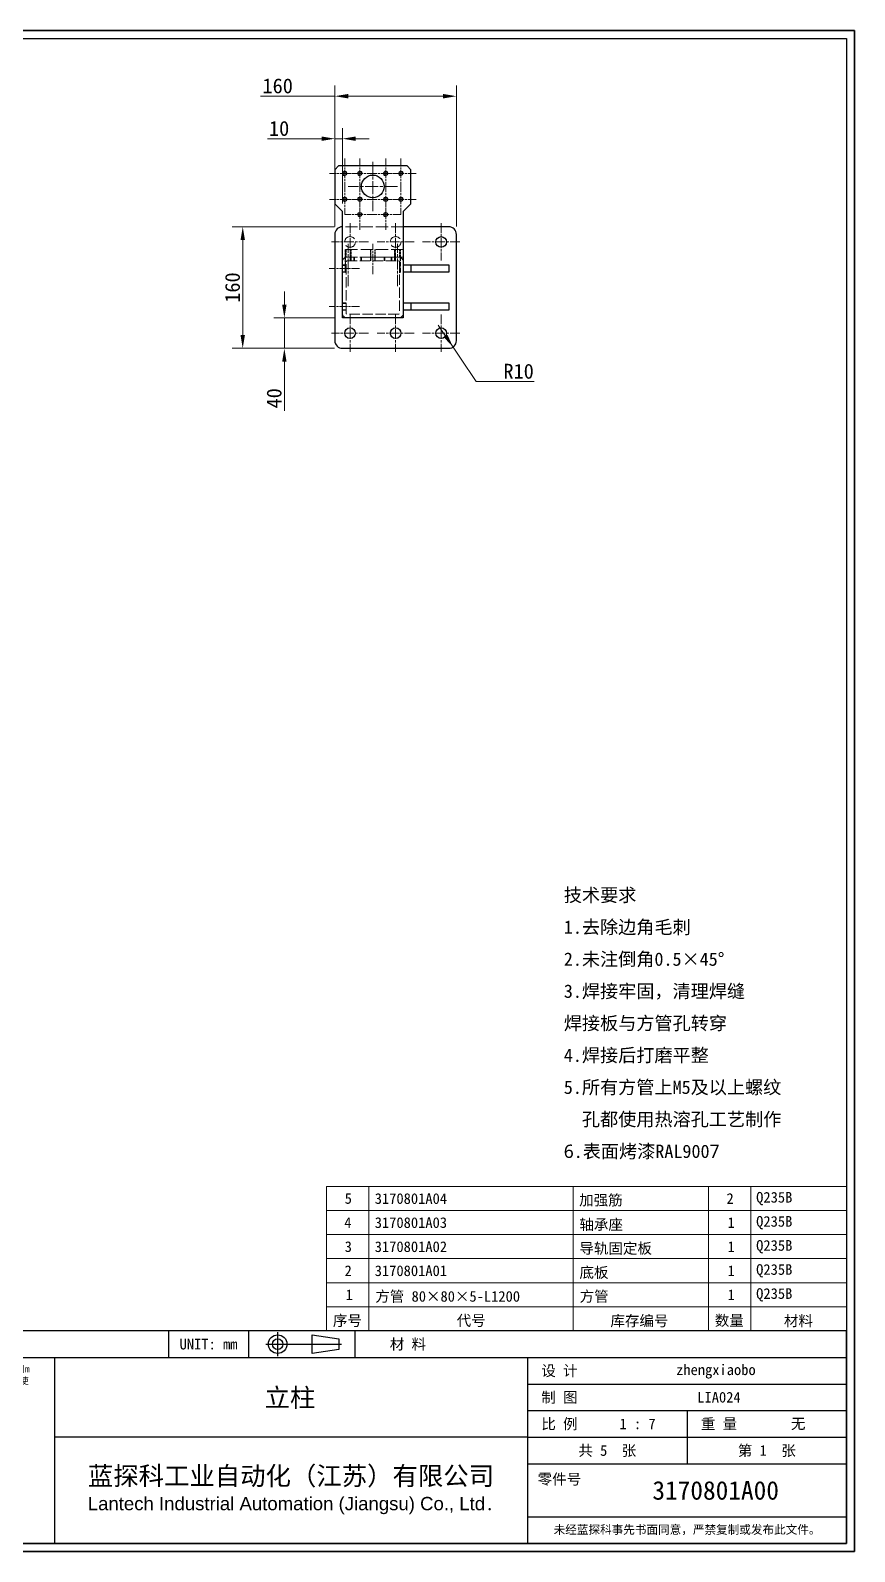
# Model space of a CAD drawing. Header units: millimetres. Extents: x 42 to 2902, y 38 to 2041.
# Drawn here: x 1816 to 2902, y 38 to 2041 of the extents above; entities that cross this region are included whole.
import ezdxf
from ezdxf.enums import TextEntityAlignment as Align

# ---------------------------------------------------------------- set-up
doc = ezdxf.new("R2010")
doc.units = ezdxf.units.MM
doc.header["$LTSCALE"] = 7
doc.linetypes.add('CHAIN', pattern=[0.3543, 0.2362, -0.0295, 0.0591, -0.0295])
doc.linetypes.add('DASHED', pattern=[0.2067, 0.1654, -0.0413])
for name, color, linetype, lineweight in [('1', 7, 'Continuous', 18), ('可见 (ISO)', 7, 'Continuous', 25), ('可见窄的 (ISO)', 7, 'Continuous', 18), ('图框 (ISO)', 7, 'Continuous', 35), ('标题 (ISO)', 7, 'Continuous', 25)]:
    doc.layers.add(name, color=color, linetype=linetype, lineweight=lineweight)
for name, color, linetype, lineweight, true_color in [('中心标记 (ISO)', 1, 'CHAIN', 18, 0xff0000), ('中心线 (ISO)', 1, 'CHAIN', 18, 0xff0000), ('尺寸 (ISO)', 7, 'Continuous', 18, 0x008000), ('符号 (ISO)', 7, 'Continuous', 18, 0x008000), ('隐藏 (ISO)', 5, 'DASHED', 18, 0x0000ff)]:
    doc.layers.add(name, color=color, linetype=linetype, lineweight=lineweight, true_color=true_color)
doc.styles.add('文本样式164', font='SimSun.ttf')
doc.styles.add('文本样式165', font='SimSun.ttf')
doc.styles.add('文本样式74', font='SimSun.ttf')
doc.styles.add('最新国标', font='simfang.ttf')
doc.styles.add('注释文本 (ISO)', font='simfang.ttf')
doc.dimstyles.new('默认 (GB)', dxfattribs={"dimscale": 7, "dimtxt": 2.8, "dimasz": 2.5, "dimexe": 2, "dimexo": 1.5, "dimgap": 0.5, "dimtad": 1, "dimtoh": 1, "dimdsep": 46, "dimtxsty": '最新国标', "dimcen": 0.09, "dimdle": 10, "dimclrd": 256, "dimclre": 256, "dimclrt": 256, "dimaunit": 1, "dimadec": 3, "dimazin": 2, "dimtfac": 0.535714, "dimtdec": 3, "dimtmove": 0, "dimatfit": 3, "dimfxl": 0, "dimtolj": 1, "dimlwd": -1, "dimlwe": -1, "dimarcsym": 0})

# ---------------------------------------------------------------- blocks, each defined once
blk = doc.blocks.new('图框 最新国标')
at = {"layer": '图框 (ISO)'}
for p, q in [((6, 291.5), (414.5, 291.5)), ((414.5, 291.5), (414.5, 5.5)), ((414.5, 5.5), (6, 5.5))]:
    blk.add_line(p, q, dxfattribs=at)
at = {"layer": '图框 (ISO)', "color": 7, "linetype": 'Continuous', "lineweight": 25}
for p, q in [((18, 290), (413, 290)), ((18, 290), (413, 290)), ((413, 290), (413, 7)), ((413, 290), (413, 7)), ((413, 7), (6, 7)), ((413, 7), (18, 7))]:
    blk.add_line(p, q, dxfattribs=at)
at = {"layer": '图框 (ISO)', "style": '文本样式74'}
blk.add_attdef('零件代号_001', (44.45, 287.25), '', height=2.5, rotation=180, dxfattribs=at)
blk = doc.blocks.new('标题栏 最新国标')
at = {"layer": '标题 (ISO)'}
for p, q in [((381.98, -183.84), (196.98, -183.84)), ((196.98, -183.84), (196.98, -223.84)), ((254.48, -183.84), (254.48, -188.84)), ((269.48, -183.84), (269.48, -188.84)), ((281.48, -188.09), (281.48, -184.59)), ((281.48, -184.59), (286.48, -185.34)), ((286.48, -185.34), (286.48, -187.34)), ((289.48, -183.84), (289.48, -188.84)), ((381.98, -223.84), (381.98, -183.84)), ((383.48, -183.84), (383.48, -225.34)), ((286.48, -187.34), (281.48, -188.09)), ((196.98, -188.84), (381.98, -188.84)), ((232.98, -188.84), (232.98, -223.84)), ((321.98, -188.84), (321.98, -223.84)), ((321.98, -193.84), (381.98, -193.84)), ((321.98, -198.84), (381.98, -198.84)), ((351.98, -198.84), (351.98, -208.84)), ((321.98, -203.84), (232.98, -203.84)), ((321.98, -203.84), (381.98, -203.84)), ((321.98, -208.84), (381.98, -208.84)), ((321.98, -218.84), (381.98, -218.84)), ((196.98, -223.84), (381.98, -223.84)), ((383.48, -225.34), (196.98, -225.34))]:
    blk.add_line(p, q, dxfattribs=at)
at = {"layer": '标题 (ISO)', "linetype": 'CHAIN', "ltscale": 5.000333}
blk.add_line((274.98, -184.09), (274.98, -188.59), dxfattribs=at)
at = {"layer": '标题 (ISO)', "linetype": 'CHAIN', "ltscale": 15.834605}
blk.add_line((272.73, -186.34), (286.98, -186.34), dxfattribs=at)
at = {"layer": '标题 (ISO)'}
for radius in [1.75, 1]:
    blk.add_circle((274.98, -186.34), radius, dxfattribs=at)
at = {"layer": '1', "style": '文本样式164'}
for s, p in [('UNIT: mm', (261.98, -186.34)), ('材 料', (299.48, -186.34)), ('设 计', (327.98, -191.34)), ('制 图', (327.98, -196.34)), ('比 例', (327.98, -201.34)), ('重 量', (357.98, -201.34)), ('共 5  张', (336.98, -206.34)), ('第 1  张', (366.98, -206.34))]:
    blk.add_text(s, height=2, dxfattribs=at).set_placement(p, align=Align.MIDDLE_CENTER)
at = {"layer": '标题 (ISO)', "style": '注释文本 (ISO)'}
for s, insert, char_height, attachment_point, line_spacing_factor in [('\\fSimSun|b0|i0;{\\H1.3000;      未注公差角度及线性公差使用m\\P}\\fSimSun|b0|i0;{\\H1.3000;（GB/T1804-2000），未注形位公差使\\P}\\fSimSun|b0|i0;{\\H1.3000;用K级（GB/T 1184-1996）。\\P}\\fSimSun|b0|i0;{\\H1.3000;—————————————————\\P}\\fSimSun|b0|i0;{\\H1.3000;             6以下    ±0.05 mm\\P}\\fSimSun|b0|i0;{\\H1.3000;     6 ～   30以下    ±0.10 mm\\P}\\fSimSun|b0|i0;{\\H1.3000;    30 ～  120以下    ±0.15 mm\\P}\\fSimSun|b0|i0;{\\H1.3000;   120 ～  400以下    ±0.20 mm\\P}\\fSimSun|b0|i0;{\\H1.3000;   400 ～ 1000以下    ±0.30 mm\\P}\\fSimSun|b0|i0;{\\H1.3000;  1000 ～ 2000以下    ±0.50 mm\\P}\\fSimSun|b0|i0;{\\H1.3000;          2000以上    ±0.80 mm\\P}\\fSimSun|b0|i0;{\\H1.3000;\\P}\\fSimSun|b0|i0;{\\H1.3000;           300以下    ±30′\\P}\\fSimSun|b0|i0;{\\H1.3000;   300 ～ 1000以下    ±15′\\P}\\fSimSun|b0|i0;{\\H1.3000;          1000以上    ±5′}', (198.48, -206.63), 1.3, 4, 1.023913), ('{\\fMicrosoft YaHei|b0|i0|c134|p34;\\H1.75x;蓝探科工业自动化（江苏）有限公司\\P\\fArial|b0|i0|c0|p34;\\H0.71429x;Lantech Industrial Automation (Jiangsu) Co., Ltd\\fFangSong|b0|i0|c134|p49;.\\H1.15195x; }', (277.48, -213.84), 2, 5, 0.978695)]:
    blk.add_mtext(s, dxfattribs=dict(at, insert=insert, char_height=char_height, attachment_point=attachment_point, line_spacing_factor=line_spacing_factor))
at = {"layer": '标题 (ISO)', "attachment_point": 5, "style": '注释文本 (ISO)'}
for s, insert, char_height in [('\\fFangSong|b0|i0;LIA024', (357.98, -196.34), 2), ('\\fFangSong|b0|i0;零件号', (327.98, -211.84), 2), ('\\fSimSun|b0|i0;{\\H1.6000;未经蓝探科事先书面同意，严禁复制或发布此文件。}', (351.98, -221.34), 1.6)]:
    blk.add_mtext(s, dxfattribs=dict(at, insert=insert, char_height=char_height))
at = {"layer": '标题 (ISO)', "style": '注释文本 (ISO)'}
blk.add_attdef('材料', text='', height=2, dxfattribs=at).set_placement((324.48, -186.34), align=Align.MIDDLE_CENTER)
at = {"layer": '标题 (ISO)'}
for tag, p, height, style in [('设计人_001', (349.92, -192.16), 2, '注释文本 (ISO)'), ('库存编号_001', (272.51, -198.14), 3.5, '文本样式165'), ('视图比例_001', (339.26, -202.33), 2, '注释文本 (ISO)'), ('质量\\P3;_001', (371.53, -202.3), 2, '注释文本 (ISO)'), ('零件代号_001', (345.45, -215.59), 3.5, '文本样式165')]:
    blk.add_attdef(tag, p, '', height=height, dxfattribs=dict(at, style=style))
blk = doc.blocks.new('*D29')
at = {"layer": 'Defpoints', "color": 0, "transparency": 16777216}
for p in [(2227.3, 1662.1), (2150.8, 1622.1), (2227.3, 1622.1)]:
    blk.add_point(p, dxfattribs=at)
at = {"layer": '尺寸 (ISO)', "color": 116, "true_color": 0x00803f, "transparency": 16777216}
for p, q in [((2150.8, 1679.6), (2150.8, 1697.1)), ((2216.8, 1662.1), (2136.8, 1662.1)), ((2150.8, 1662.1), (2150.8, 1622.1)), ((2216.8, 1622.1), (2136.8, 1622.1)), ((2150.8, 1604.6), (2150.8, 1539.7))]:
    blk.add_line(p, q, dxfattribs=at)
for points in [[(2147.9, 1679.6), (2153.7, 1679.6), (2150.8, 1662.1)], [(2147.9, 1604.6), (2153.7, 1604.6), (2150.8, 1622.1)]]:
    blk.add_solid(points, dxfattribs=at)
at = {"layer": '尺寸 (ISO)', "transparency": 16777216, "insert": (2137.4, 1556.3), "char_height": 19.6, "attachment_point": 5, "rotation": 90, "style": '最新国标'}
blk.add_mtext('\\A1;40', dxfattribs=at)
blk = doc.blocks.new('*D30')
at = {"layer": 'Defpoints', "color": 0, "transparency": 16777216}
for p in [(2377.3, 1953.9), (2217.3, 1772.1), (2377.3, 1772.1)]:
    blk.add_point(p, dxfattribs=at)
at = {"layer": '尺寸 (ISO)', "color": 116, "true_color": 0x00803f, "transparency": 16777216}
for p, q in [((2217.3, 1782.6), (2217.3, 1967.9)), ((2377.3, 1782.6), (2377.3, 1967.9)), ((2217.3, 1953.9), (2119.4, 1953.9)), ((2359.8, 1953.9), (2234.8, 1953.9))]:
    blk.add_line(p, q, dxfattribs=at)
for points in [[(2234.8, 1956.9), (2234.8, 1951), (2217.3, 1953.9)], [(2359.8, 1956.9), (2359.8, 1951), (2377.3, 1953.9)]]:
    blk.add_solid(points, dxfattribs=at)
at = {"layer": '尺寸 (ISO)', "transparency": 16777216, "insert": (2142, 1967.4), "char_height": 19.6, "attachment_point": 5, "style": '最新国标'}
blk.add_mtext('\\A1;160', dxfattribs=at)
blk = doc.blocks.new('*D31')
at = {"layer": 'Defpoints', "color": 0, "transparency": 16777216}
for p in [(2227.3, 1898), (2227.3, 1802.1), (2217.3, 1772.1)]:
    blk.add_point(p, dxfattribs=at)
at = {"layer": '尺寸 (ISO)', "color": 116, "true_color": 0x00803f, "transparency": 16777216}
for p, q in [((2217.3, 1782.6), (2217.3, 1912)), ((2227.3, 1812.6), (2227.3, 1912)), ((2199.8, 1898), (2128.4, 1898)), ((2227.3, 1898), (2217.3, 1898)), ((2244.8, 1898), (2262.3, 1898))]:
    blk.add_line(p, q, dxfattribs=at)
for points in [[(2199.8, 1900.9), (2199.8, 1895.1), (2217.3, 1898)], [(2244.8, 1900.9), (2244.8, 1895.1), (2227.3, 1898)]]:
    blk.add_solid(points, dxfattribs=at)
at = {"layer": '尺寸 (ISO)', "transparency": 16777216, "insert": (2143.9, 1911.4), "char_height": 19.6, "attachment_point": 5, "style": '最新国标'}
blk.add_mtext('\\A1;10', dxfattribs=at)
blk = doc.blocks.new('*D32')
at = {"layer": 'Defpoints', "color": 0, "transparency": 16777216}
for p in [(2227.3, 1782.1), (2096, 1622.1), (2227.3, 1622.1)]:
    blk.add_point(p, dxfattribs=at)
at = {"layer": '尺寸 (ISO)', "color": 116, "true_color": 0x00803f, "transparency": 16777216}
for p, q in [((2216.8, 1782.1), (2082, 1782.1)), ((2096, 1764.6), (2096, 1639.6)), ((2216.8, 1622.1), (2082, 1622.1))]:
    blk.add_line(p, q, dxfattribs=at)
for points in [[(2093.1, 1764.6), (2098.9, 1764.6), (2096, 1782.1)], [(2093.1, 1639.6), (2098.9, 1639.6), (2096, 1622.1)]]:
    blk.add_solid(points, dxfattribs=at)
at = {"layer": '尺寸 (ISO)', "transparency": 16777216, "insert": (2082.6, 1702.1), "char_height": 19.6, "attachment_point": 5, "rotation": 90, "style": '最新国标'}
blk.add_mtext('\\A1;160', dxfattribs=at)
blk = doc.blocks.new('*D33')
at = {"layer": 'Defpoints', "color": 0, "transparency": 16777216}
for p in [(2367.3, 1632.1), (2372.9, 1623.8)]:
    blk.add_point(p, dxfattribs=at)
at = {"layer": '尺寸 (ISO)', "color": 116, "true_color": 0x00803f, "transparency": 16777216}
for p, q in [((2363.1, 1638.3), (2353.3, 1652.8)), ((2367.3, 1632.1), (2372.9, 1623.8)), ((2372.9, 1623.8), (2382.6, 1609.3)), ((2403.5, 1578.4), (2382.6, 1609.3)), ((2479.6, 1578.4), (2403.5, 1578.4))]:
    blk.add_line(p, q, dxfattribs=at)
blk.add_solid([(2365.5, 1640), (2360.6, 1636.7), (2372.9, 1623.8)], dxfattribs=at)
at = {"layer": '尺寸 (ISO)', "transparency": 16777216, "insert": (2459.2, 1591.8), "char_height": 19.6, "attachment_point": 5, "style": '最新国标'}
blk.add_mtext('\\A1;R10', dxfattribs=at)
blk = doc.blocks.new('明细栏')
at = {"layer": '符号 (ISO)'}
for p, q in [((413, 74.15), (315.17, 74.15)), ((315.17, 74.15), (315.17, 51.53)), ((323.17, 74.15), (323.17, 51.53)), ((361.6, 74.15), (361.6, 51.53)), ((387, 74.15), (387, 51.53)), ((395, 74.15), (395, 51.53)), ((413, 74.15), (413, 51.53)), ((413, 69.63), (315.17, 69.63)), ((413, 65.1), (315.17, 65.1)), ((413, 60.58), (315.17, 60.58)), ((413, 56.05), (315.17, 56.05)), ((413, 51.53), (315.17, 51.53)), ((315.17, 47), (315.17, 51.53)), ((323.17, 47), (323.17, 51.53)), ((361.6, 47), (361.6, 51.53)), ((387, 47), (387, 51.53)), ((395, 47), (395, 51.53)), ((413, 47), (413, 51.53)), ((413, 47), (315.17, 47))]:
    blk.add_line(p, q, dxfattribs=at)
at = {"layer": '符号 (ISO)', "char_height": 2, "attachment_point": 7, "style": '注释文本 (ISO)'}
for s, insert in [('5', (318.6, 70.86)), ('3170801A04', (324.25, 70.84)), ('加强筋', (362.7, 70.35)), ('2', (390.41, 70.88)), ('Q235B', (395.99, 70.61)), ('4', (318.52, 66.35)), ('3170801A03', (324.25, 66.32)), ('轴承座', (362.74, 65.77)), ('1', (390.61, 66.35)), ('Q235B', (395.99, 66.08)), ('3', (318.6, 61.8)), ('3170801A02', (324.25, 61.79)), ('导轨固定板', (362.74, 61.28)), ('1', (390.61, 61.82)), ('Q235B', (395.99, 61.56)), ('2', (318.58, 57.3)), ('3170801A01', (324.25, 57.27)), ('底板', (362.76, 56.75)), ('1', (390.61, 57.3)), ('Q235B', (395.99, 57.03)), ('1', (318.78, 52.77)), ('方管 80×80×5-L1200', (324.36, 52.26)), ('方管 ', (362.79, 52.26)), ('1', (390.61, 52.77)), ('Q235B', (395.99, 52.51)), ('序号', (316.39, 47.71)), ('代号', (339.67, 47.73)), ('库存编号', (368.58, 47.66)), ('数量', (388.21, 47.72)), ('材料', (401.21, 47.68))]:
    blk.add_mtext(s, dxfattribs=dict(at, insert=insert))

msp = doc.modelspace()

# ---------------------------------------------------------------- linework, layer by layer
at = {"layer": '中心标记 (ISO)', "ltscale": 6.336481}
for p, q in [((2230.2608, 1872.0826), (2230.2608, 1832.1656)), ((2250.2608, 1872.0826), (2250.2608, 1832.1656)), ((2284.2608, 1872.0826), (2284.2608, 1832.1656)), ((2304.2608, 1872.0826), (2304.2608, 1832.1656)), ((2250.2193, 1852.1241), (2210.3023, 1852.1241)), ((2270.2193, 1852.1241), (2230.3023, 1852.1241)), ((2304.2193, 1852.1241), (2264.3023, 1852.1241)), ((2324.2193, 1852.1241), (2284.3023, 1852.1241)), ((2230.2608, 1838.0826), (2230.2608, 1798.1656)), ((2250.2608, 1838.0826), (2250.2608, 1798.1656)), ((2284.2608, 1838.0826), (2284.2608, 1798.1656)), ((2304.2608, 1838.0826), (2304.2608, 1798.1656)), ((2250.2193, 1818.1241), (2210.3023, 1818.1241)), ((2270.2193, 1818.1241), (2230.3023, 1818.1241)), ((2250.2608, 1818.0826), (2250.2608, 1778.1656)), ((2304.2193, 1818.1241), (2264.3023, 1818.1241)), ((2284.2608, 1818.0826), (2284.2608, 1778.1656)), ((2324.2193, 1818.1241), (2284.3023, 1818.1241)), ((2270.2193, 1798.1241), (2230.3023, 1798.1241)), ((2304.2193, 1798.1241), (2264.3023, 1798.1241))]:
    msp.add_line(p, q, dxfattribs=at)
at = {"layer": '中心标记 (ISO)', "ltscale": 10.318254}
for p, q in [((2267.2608, 1867.6241), (2267.2608, 1802.6241)), ((2299.7608, 1835.1241), (2234.7608, 1835.1241))]:
    msp.add_line(p, q, dxfattribs=at)
at = {"layer": '中心标记 (ISO)', "ltscale": 7.778352}
for p, q in [((2237.2608, 1786.6241), (2237.2608, 1737.6241)), ((2297.2608, 1786.6241), (2297.2608, 1737.6241)), ((2357.2608, 1786.6241), (2357.2608, 1737.6241)), ((2261.7608, 1762.1241), (2212.7608, 1762.1241)), ((2321.7608, 1762.1241), (2272.7608, 1762.1241)), ((2381.7608, 1762.1241), (2332.7608, 1762.1241)), ((2237.2608, 1666.6241), (2237.2608, 1617.6241)), ((2297.2608, 1666.6241), (2297.2608, 1617.6241)), ((2357.2608, 1666.6241), (2357.2608, 1617.6241)), ((2261.7608, 1642.1241), (2212.7608, 1642.1241)), ((2321.7608, 1642.1241), (2272.7608, 1642.1241)), ((2381.7608, 1642.1241), (2332.7608, 1642.1241))]:
    msp.add_line(p, q, dxfattribs=at)
at = {"layer": '中心线 (ISO)', "ltscale": 8.809363}
for p, q in [((2234.7608, 1704.1293), (2234.7608, 1759.6241)), ((2299.7608, 1704.1293), (2299.7608, 1759.6241))]:
    msp.add_line(p, q, dxfattribs=at)
at = {"layer": '中心线 (ISO)', "ltscale": 6.349657}
for p, q in [((2267.2608, 1719.6241), (2267.2608, 1759.6241)), ((2249.7608, 1727.1241), (2209.7608, 1727.1241)), ((2249.7608, 1677.1241), (2209.7608, 1677.1241))]:
    msp.add_line(p, q, dxfattribs=at)
at = {"layer": '可见 (ISO)'}
for p, q in [((2217.2608, 1857.1241), (2222.2608, 1862.1241)), ((2312.2608, 1862.1241), (2222.2608, 1862.1241)), ((2312.2608, 1862.1241), (2317.2608, 1857.1241)), ((2217.2608, 1857.1241), (2217.2608, 1812.1241)), ((2317.2608, 1812.1241), (2317.2608, 1857.1241)), ((2227.2608, 1802.1241), (2217.2608, 1812.1241)), ((2227.2608, 1662.1241), (2227.2608, 1802.1241)), ((2317.2608, 1812.1241), (2307.2608, 1802.1241)), ((2307.2608, 1802.1241), (2307.2608, 1662.1241)), ((2367.2608, 1782.1241), (2307.2608, 1782.1241)), ((2217.2608, 1772.1241), (2217.2608, 1632.1241)), ((2377.2608, 1632.1241), (2377.2608, 1772.1241)), ((2307.2608, 1732.1241), (2317.2608, 1732.1241)), ((2317.2608, 1722.1241), (2307.2608, 1722.1241)), ((2317.2608, 1732.1241), (2317.2608, 1722.1241)), ((2317.2608, 1732.1241), (2367.2608, 1732.1241)), ((2367.2608, 1722.1241), (2317.2608, 1722.1241)), ((2367.2608, 1732.1241), (2367.2608, 1722.1241)), ((2307.2608, 1682.1241), (2317.2608, 1682.1241)), ((2317.2608, 1682.1241), (2317.2608, 1672.1241)), ((2317.2608, 1682.1241), (2367.2608, 1682.1241)), ((2367.2608, 1682.1241), (2367.2608, 1672.1241)), ((2307.2608, 1662.1241), (2227.2608, 1662.1241)), ((2317.2608, 1672.1241), (2307.2608, 1672.1241)), ((2367.2608, 1672.1241), (2317.2608, 1672.1241)), ((2227.2608, 1622.1241), (2367.2608, 1622.1241))]:
    msp.add_line(p, q, dxfattribs=at)
for centre, radius in [((2230.2608, 1852.1241), 2.4585), ((2250.2608, 1852.1241), 2.4585), ((2267.2608, 1835.1241), 15), ((2284.2608, 1852.1241), 2.4585), ((2304.2608, 1852.1241), 2.4585), ((2230.2608, 1818.1241), 2.4585), ((2250.2608, 1818.1241), 2.4585), ((2284.2608, 1818.1241), 2.4585), ((2304.2608, 1818.1241), 2.4585), ((2250.2608, 1798.1241), 2.4585), ((2284.2608, 1798.1241), 2.4585), ((2357.2608, 1762.1241), 7), ((2237.2608, 1642.1241), 7), ((2297.2608, 1642.1241), 7), ((2357.2608, 1642.1241), 7)]:
    msp.add_circle(centre, radius, dxfattribs=at)
for centre, start, end in [((2227.2608, 1772.1241), 90, 180), ((2367.2608, 1772.1241), 0, 90), ((2227.2608, 1632.1241), 180, 270), ((2367.2608, 1632.1241), 270, 0)]:
    msp.add_arc(centre, 10, start, end, dxfattribs=at)
at = {"layer": '可见窄的 (ISO)'}
for centre in [(2230.2608, 1852.1241), (2250.2608, 1852.1241), (2284.2608, 1852.1241), (2304.2608, 1852.1241), (2230.2608, 1818.1241), (2250.2608, 1818.1241), (2284.2608, 1818.1241), (2284.2608, 1818.1241), (2304.2608, 1818.1241), (2250.2608, 1798.1241), (2284.2608, 1798.1241)]:
    msp.add_arc(centre, 3, 350, 260, dxfattribs=at)
at = {"layer": '隐藏 (ISO)', "ltscale": 13.822656}
for p, q in [((2307.2608, 1782.1241), (2227.2608, 1782.1241)), ((2307.2608, 1752.1241), (2227.2608, 1752.1241)), ((2307.2608, 1742.1241), (2227.2608, 1742.1241))]:
    msp.add_line(p, q, dxfattribs=at)
at = {"layer": '隐藏 (ISO)', "ltscale": 2.720895}
for p, q in [((2230.7608, 1752.1241), (2230.7608, 1742.1241)), ((2231.4373, 1742.1241), (2231.4373, 1752.1241)), ((2232.2608, 1752.1241), (2232.2608, 1742.1241)), ((2238.0843, 1742.1241), (2238.0843, 1752.1241)), ((2238.7608, 1742.1241), (2238.7608, 1752.1241)), ((2264.2608, 1752.1241), (2264.2608, 1742.1241)), ((2264.8023, 1742.1241), (2264.8023, 1752.1241)), ((2269.7193, 1742.1241), (2269.7193, 1752.1241)), ((2270.2608, 1742.1241), (2270.2608, 1752.1241)), ((2295.7608, 1752.1241), (2295.7608, 1742.1241)), ((2296.4373, 1742.1241), (2296.4373, 1752.1241)), ((2302.2608, 1742.1241), (2302.2608, 1752.1241)), ((2303.0843, 1742.1241), (2303.0843, 1752.1241)), ((2303.7608, 1742.1241), (2303.7608, 1752.1241))]:
    msp.add_line(p, q, dxfattribs=at)
at = {"layer": '隐藏 (ISO)', "ltscale": 5.364666}
for p, q in [((2231.4373, 1722.1241), (2231.4373, 1741.8403)), ((2303.0843, 1722.1241), (2303.0843, 1741.8403))]:
    msp.add_line(p, q, dxfattribs=at)
at = {"layer": '隐藏 (ISO)', "ltscale": 11.749257}
for p, q in [((2233.2608, 1742.1241), (2301.2608, 1742.1241)), ((2232.2608, 1668.1241), (2232.2608, 1736.1241)), ((2233.2608, 1737.1241), (2301.2608, 1737.1241)), ((2302.2608, 1736.1241), (2302.2608, 1668.1241)), ((2301.2608, 1667.1241), (2233.2608, 1667.1241))]:
    msp.add_line(p, q, dxfattribs=at)
at = {"layer": '隐藏 (ISO)', "ltscale": 1.360398}
for p, q in [((2238.0843, 1737.1241), (2238.0843, 1742.1241)), ((2238.7608, 1737.1241), (2238.7608, 1742.1241)), ((2242.2608, 1742.1241), (2242.2608, 1737.1241)), ((2243.0728, 1737.1241), (2243.0728, 1742.1241)), ((2251.4488, 1737.1241), (2251.4488, 1742.1241)), ((2252.2608, 1737.1241), (2252.2608, 1742.1241)), ((2264.2608, 1742.1241), (2264.2608, 1737.1241)), ((2264.8023, 1737.1241), (2264.8023, 1742.1241)), ((2269.7193, 1737.1241), (2269.7193, 1742.1241)), ((2270.2608, 1737.1241), (2270.2608, 1742.1241)), ((2282.2608, 1742.1241), (2282.2608, 1737.1241)), ((2283.0728, 1737.1241), (2283.0728, 1742.1241)), ((2291.4488, 1737.1241), (2291.4488, 1742.1241)), ((2292.2608, 1737.1241), (2292.2608, 1742.1241)), ((2295.7608, 1742.1241), (2295.7608, 1737.1241)), ((2296.4373, 1737.1241), (2296.4373, 1742.1241)), ((2232.2608, 1732.1241), (2227.2608, 1732.1241)), ((2232.2608, 1731.3121), (2227.2608, 1731.3121)), ((2232.2608, 1722.9361), (2227.2608, 1722.9361)), ((2227.2608, 1722.1241), (2232.2608, 1722.1241)), ((2232.2608, 1682.1241), (2227.2608, 1682.1241)), ((2232.2608, 1681.3121), (2227.2608, 1681.3121)), ((2232.2608, 1672.9361), (2227.2608, 1672.9361)), ((2227.2608, 1672.1241), (2232.2608, 1672.1241))]:
    msp.add_line(p, q, dxfattribs=at)
at = {"layer": '隐藏 (ISO)', "ltscale": 5.293421}
for p, q in [((2230.7608, 1741.5785), (2230.7608, 1722.1241)), ((2303.7608, 1722.1241), (2303.7608, 1741.5785))]:
    msp.add_line(p, q, dxfattribs=at)
at = {"layer": '隐藏 (ISO)', "ltscale": 0.261312}
for p, q in [((2232.2608, 1721.6293), (2231.4373, 1722.1241)), ((2302.2608, 1721.6293), (2303.0843, 1722.1241))]:
    msp.add_line(p, q, dxfattribs=at)
at = {"layer": '隐藏 (ISO)', "ltscale": 0.97474}
msp.add_line((2303.7608, 1722.1241), (2302.2608, 1722.1241), dxfattribs=at)
at = {"layer": '隐藏 (ISO)', "ltscale": 15.198803}
for centre in [(2237.2608, 1762.1241), (2297.2608, 1762.1241)]:
    msp.add_circle(centre, 7, dxfattribs=at)
at = {"layer": '隐藏 (ISO)', "ltscale": 2.564378}
for centre, start, end in [((2233.2608, 1736.1241), 90, 180), ((2301.2608, 1736.1241), 0, 90), ((2233.2608, 1668.1241), 180, 270), ((2301.2608, 1668.1241), 270, 0)]:
    msp.add_arc(centre, 6, start, end, dxfattribs=at)
at = {"layer": '隐藏 (ISO)', "ltscale": 0.427313}
for centre, start, end in [((2233.2608, 1736.1241), 90, 180), ((2301.2608, 1736.1241), 0, 90), ((2233.2608, 1668.1241), 180, 270), ((2301.2608, 1668.1241), 270, 0)]:
    msp.add_arc(centre, 1, start, end, dxfattribs=at)

# ---------------------------------------------------------------- block references
at = {"xscale": 7, "yscale": 7, "zscale": 7}
msp.add_blockref('图框 最新国标', (0, 0), dxfattribs=at)
msp.add_blockref('标题栏 最新国标', (217.1223, 1615.91), dxfattribs=at).add_auto_attribs({'零件代号_001': '3170801A00', '库存编号_001': '立柱', '质量\\P3;_001': '无', '视图比例_001': '1 : 7', '设计人_001': 'zhengxiaobo'})
at = {"layer": '符号 (ISO)', "xscale": 7, "yscale": 7, "zscale": 7}
msp.add_blockref('明细栏', (0, 0), dxfattribs=at)

# ---------------------------------------------------------------- texts
at = {"layer": '符号 (ISO)', "insert": (2518.7054, 732.9649), "char_height": 17.5, "width": 314.385967, "attachment_point": 4, "line_spacing_factor": 1.444972, "style": '注释文本 (ISO)'}
msp.add_mtext('\\fFangSong|b0|i0;{\\H17.5000;技术要求\\P}\\fFangSong|b0|i0;{\\H17.5000;1.去除边角毛刺\\P}\\fFangSong|b0|i0;{\\H17.5000;2.未注倒角0.5×45°\\P}\\fFangSong|b0|i0;{\\H17.5000;3.焊接牢固，清理焊缝\\P}\\fFangSong|b0|i0;{\\H17.5000;焊接板与方管孔转穿\\P}\\fFangSong|b0|i0;{\\H17.5000;4.焊接后打磨平整\\P}\\fFangSong|b0|i0;{\\H17.5000;5.所有方管上M5及以上螺纹\\P}\\fFangSong|b0|i0;{\\H17.5000;  孔都使用热溶孔工艺制作\\P}\\fSegoe UI|b0|i0;{\\H17.5000;6}\\fFangSong|b0|i0;{\\H17.5000;.表面烤漆RAL900}\\fSegoe UI|b0|i0;{\\H17.5000;7}', dxfattribs=at)

# ---------------------------------------------------------------- dimensions: what is measured, and where the dimension line sits
at = {"layer": '尺寸 (ISO)', "color": 116, "true_color": 0x00803f}
for base, p1, p2, angle, override, picture, middle in [((2377.2608, 1953.9488), (2217.2608, 1772.1241), (2377.2608, 1772.1241), 180, {"dimgap": 0.5, "dimtoh": 0, "dimdec": 2, "dimtol": 0, "dimlim": 0, "dimtp": 0, "dimtm": 0, "dimtdec": 3, "dimtofl": 0, "dimatfit": 2}, '*D30', (2142.0041, 1953.9488)), ((2227.2608, 1897.9776), (2217.2608, 1772.1241), (2227.2608, 1802.1241), 180, {"dimgap": 0.5, "dimtoh": 0, "dimdec": 2, "dimtol": 0, "dimlim": 0, "dimtp": 0, "dimtm": 0, "dimtdec": 3, "dimtofl": 1, "dimatfit": 1}, '*D31', (2143.9023, 1897.9776)), ((2096.0081, 1622.1241), (2227.2608, 1782.1241), (2227.2608, 1622.1241), 90, {"dimgap": 0.5, "dimtoh": 0, "dimdec": 2, "dimtol": 0, "dimlim": 0, "dimtp": 0, "dimtm": 0, "dimtdec": 3, "dimtofl": 0, "dimatfit": 1}, '*D32', (2096.0081, 1702.1241)), ((2150.8062, 1622.1241), (2227.2608, 1662.1241), (2227.2608, 1622.1241), 90, {"dimgap": 0.5, "dimtoh": 0, "dimdec": 2, "dimtol": 0, "dimlim": 0, "dimtp": 0, "dimtm": 0, "dimtdec": 3, "dimtofl": 1, "dimatfit": 1}, '*D29', (2150.8062, 1556.2943))]:
    dim = msp.add_linear_dim(base=base, p1=p1, p2=p2, angle=angle, dimstyle='默认 (GB)', override=override, dxfattribs=at)
    dim.commit()
    dim.dimension.update_dxf_attribs({"geometry": picture, "text_midpoint": middle, "dimtype": 160})
dim = msp.add_radius_dim(center=(2367.2608, 1632.1241), mpoint=(2372.8541, 1623.8346), dimstyle='默认 (GB)', override={"dimgap": 0.5, "dimtih": 1, "dimdec": 2, "dimlfac": 1, "dimcen": 0, "dimtol": 0, "dimlim": 0, "dimtp": 0, "dimtm": 0, "dimtdec": 3}, dxfattribs=at)
dim.commit()
dim.dimension.update_dxf_attribs({"geometry": '*D33', "text_midpoint": (2459.2445, 1578.3882), "dimtype": 164})

doc.saveas('drawing.dxf')
